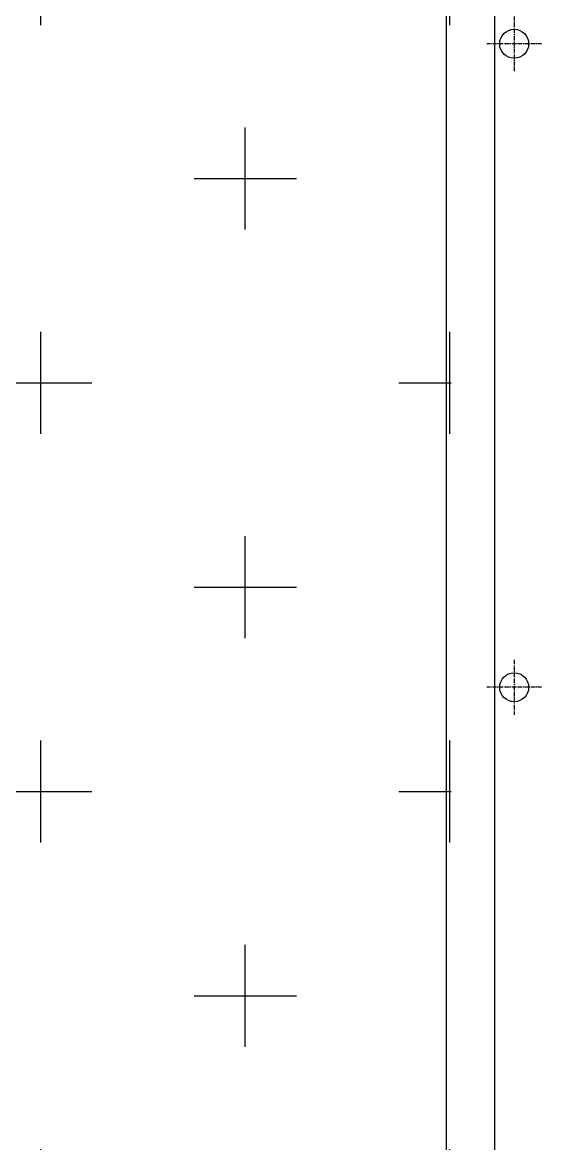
# Model space of a CAD drawing. Header units: millimetres. Extents: x 2911 to 32318, y 2586 to 23381.
# Drawn here: x 13093.1 to 13254.3, y 10538.5 to 10886.9 of the extents above; entities that cross this region are included whole.
import ezdxf

# ---------------------------------------------------------------- set-up
doc = ezdxf.new("R2010")
doc.units = ezdxf.units.MM
doc.linetypes.add('CENTER', pattern=[2, 1.25, -0.25, 0.25, -0.25])
doc.layers.add('center', color=1, linetype='CENTER')

# ---------------------------------------------------------------- blocks, each defined once
blk = doc.blocks.new('A$C35EA48DC')
for p, q in [((0, 9.5), (0, 2265.5)), ((0, 9.5), (0, 2265.5)), ((0, 9.5), (0, 2265.5)), ((0, 9.5), (0, 2265.5)), ((0, 9.5), (0, 2265.5)), ((0, 9.5), (0, 2265.5)), ((15, 9.5), (15, 2265.5)), ((15, 9.5), (15, 2265.5))]:
    blk.add_line(p, q)
for centre in [(21, 1062.5), (21, 862.5)]:
    blk.add_circle(centre, 4.5)
at = {"layer": 'center'}
for p, q in [((21, 1071), (21, 1054)), ((29.5, 1062.5), (12.5, 1062.5)), ((21, 871), (21, 854)), ((29.5, 862.5), (12.5, 862.5))]:
    blk.add_line(p, q, dxfattribs=at)
blk = doc.blocks.new('1')
h = blk.add_hatch()
h.set_pattern_fill('CROSS', color=5, scale=10)
h.set_pattern_definition([(0, (-670685.11, 23220.854), (63.5, 63.5), [31.75, -95.25]), (90, (-670669.235, 23204.98), (-63.5, 63.5), [31.75, -95.25])])
h.paths.add_polyline_path([(13226.19, 12283.06), (12526.19, 12283.06), (12526.19, 9325.28), (13226.19, 9325.28)])
at = {"lineweight": 5}
blk.add_line((13224.73, 12325.28), (13224.73, 9325.28), dxfattribs=at)
at = {"color": 7}
blk.add_blockref('A$C35EA48DC', (13224.79, 9817.78), dxfattribs=at)

msp = doc.modelspace()

# ---------------------------------------------------------------- block references
msp.add_blockref('1', (0, 0))

doc.saveas('drawing.dxf')
